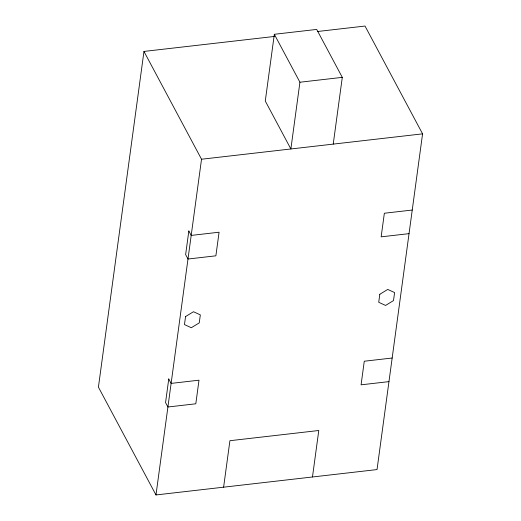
<?xml version="1.0" encoding="UTF-8"?>
<svg xmlns="http://www.w3.org/2000/svg" width="521" height="521" viewBox="0 0 521 521"><rect width="100%" height="100%" fill="white"/><g stroke="black" fill="none" stroke-linecap="round" stroke-linejoin="round"><path stroke-width="0.78" d="M274.665 36.424L143.965 51.429L98.423 387.149L155.981 494.95L377.035 469.571L422.577 133.851L365.019 26.05L317.419 31.514M155.981 494.95L201.529 159.231L143.965 51.429M274.333 34.288L265.28 101.035L290.874 148.973L299.927 82.227L274.333 34.288L316.696 29.423L342.29 77.362L333.232 144.109M223.613 487.187L229.917 440.707L318.78 430.502L312.476 476.982M299.927 82.227L342.29 77.362M201.529 159.231L422.577 133.851M412.241 210.041L384.355 213.239L381.151 236.84L409.037 233.642M392.163 358.018L364.277 361.222L361.079 384.824L388.966 381.619M168.758 378.975L165.554 402.577L167.912 406.999L195.805 403.795L199.002 380.193L171.116 383.397L168.758 378.975M188.83 230.998L185.632 254.6L187.99 259.022L215.876 255.818L219.08 232.216L191.194 235.42L188.83 230.998M185.554 316.579L184.467 324.583L191.318 327.735L199.25 322.89L200.338 314.879L193.486 311.727L185.554 316.579M379.809 294.274L378.721 302.284L385.573 305.436L393.505 300.584L394.592 292.581L387.748 289.429L379.809 294.274"/></g></svg>
